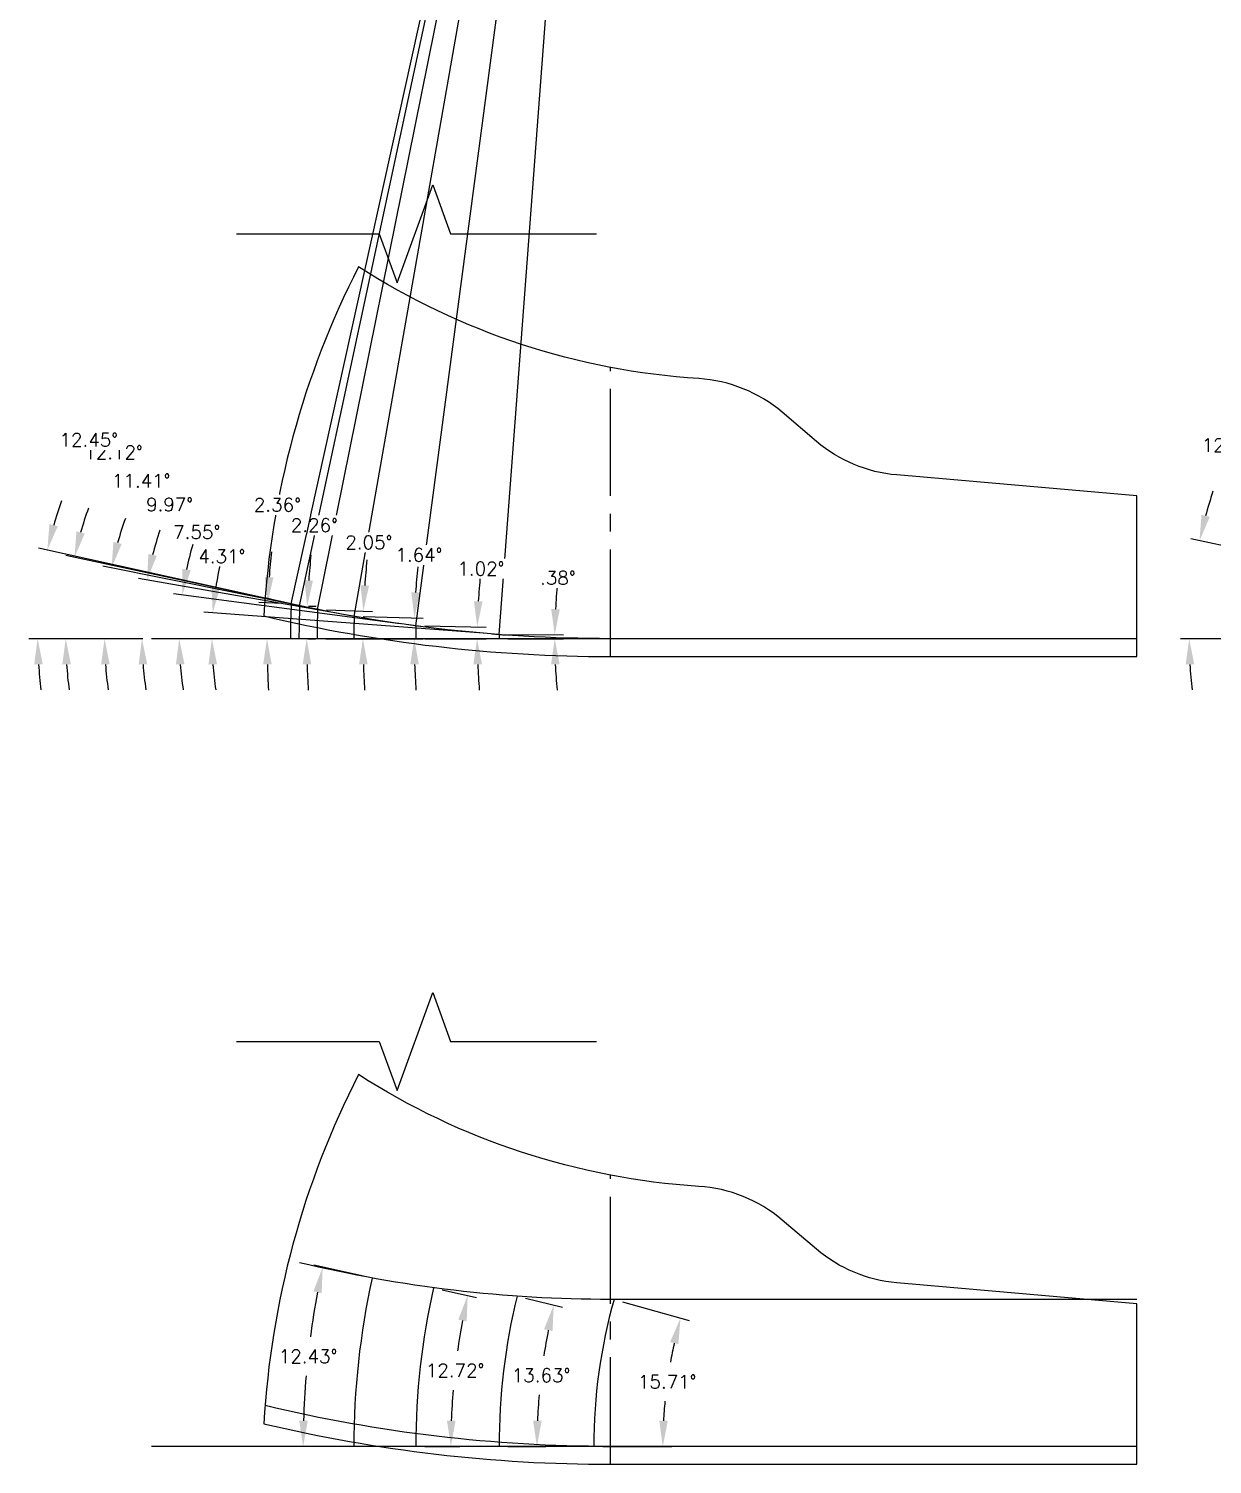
# Model space of a CAD drawing. Extents: x 34 to 150, y -20 to 22.
# Drawn here: x 99.55 to 107.84, y -20.41 to -10.35 of the extents above; entities that cross this region are included whole.
import ezdxf

# ---------------------------------------------------------------- set-up
doc = ezdxf.new("R2010")
doc.units = 0
doc.header["$MEASUREMENT"] = 0
doc.header["$PDMODE"] = 35
doc.linetypes.add('CENTER2', pattern=[1.125, 0.75, -0.125, 0.125, -0.125])
doc.layers.get('0').update_dxf_attribs({"linetype": 'CONTINUOUS'})
doc.layers.get('Defpoints').update_dxf_attribs({"color": 10, "linetype": 'CONTINUOUS'})
for name, color, linetype in [('CLine', 5, 'CENTER2'), ('Dims', 4, 'CONTINUOUS'), ('TEXT', 3, 'CONTINUOUS')]:
    doc.layers.add(name, color=color, linetype=linetype)
doc.styles.add('RomanS', font='romans')
doc.dimstyles.get("Standard").update_dxf_attribs({"dimtxt": 0.094, "dimasz": 0.18, "dimexe": 0.0625, "dimexo": 0.0625, "dimgap": 0.09, "dimtad": 0, "dimtih": 1, "dimtoh": 1, "dimdec": 4, "dimzin": 4, "dimdsep": 46, "dimtxsty": 'RomanS', "dimcen": 0.09, "dimazin": 1, "dimtfac": 1, "dimtdec": 4, "dimtofl": 0, "dimtmove": 0, "dimatfit": 1, "dimfxl": 1, "dimtfill": 1, "dimtolj": 1, "dimtzin": 0, "dimarcsym": 0})

# ---------------------------------------------------------------- blocks, each defined once
blk = doc.blocks.new('*D408')
at = {"layer": 'Defpoints', "color": 0, "transparency": 16777216}
for p in [(100.834, -14.561), (100.412, -14.621), (102.796, -14.588), (102.896, -14.595), (103.626, -14.621)]:
    blk.add_point(p, dxfattribs=at)
at = {"layer": 'Dims', "color": 0, "lineweight": -2, "transparency": 16777216}
blk.add_line((102.734, -14.583), (100.778, -14.436), dxfattribs=at)
for start, end in [(167.0968, 171.3915), (184.2947, 188.5893)]:
    blk.add_arc((103.236, -14.621), 2.402, start, end, dxfattribs=at)
at = {"layer": 'Dims', "color": 0, "transparency": 16777216}
for points in [[(100.89, -14.265), (100.831, -14.258), (100.84, -14.44)], [(100.81, -14.802), (100.87, -14.8), (100.834, -14.621)]]:
    blk.add_solid(points, dxfattribs=at)
at = {"layer": 'Dims', "color": 0, "transparency": 16777216, "insert": (100.904, -14.044), "char_height": 0.094, "attachment_point": 5, "style": 'RomanS', "bg_fill": 3, "box_fill_scale": 1.25, "bg_fill_color": 256, "bg_fill_true_color": 13158600, "bg_fill_transparency": 0}
blk.add_mtext('\\A1;4.31°', dxfattribs=at)
blk = doc.blocks.new('*D409')
at = {"layer": 'Defpoints', "color": 0, "transparency": 16777216}
for p in [(100.608, -14.518), (102.214, -14.524), (102.313, -14.538), (100.412, -14.621), (103.626, -14.621)]:
    blk.add_point(p, dxfattribs=at)
at = {"layer": 'Dims', "color": 0, "lineweight": -2, "transparency": 16777216}
blk.add_line((102.152, -14.516), (100.564, -14.306), dxfattribs=at)
for start, end in [(163.6224, 168.0373), (184.4148, 188.8297)]:
    blk.add_arc((102.942, -14.621), 2.337, start, end, dxfattribs=at)
at = {"layer": 'Dims', "color": 0, "transparency": 16777216}
for points in [[(100.686, -14.142), (100.627, -14.131), (100.626, -14.314)], [(100.582, -14.802), (100.642, -14.8), (100.605, -14.621)]]:
    blk.add_solid(points, dxfattribs=at)
at = {"layer": 'Dims', "color": 0, "transparency": 16777216, "insert": (100.728, -13.874), "char_height": 0.094, "attachment_point": 5, "style": 'RomanS', "bg_fill": 3, "box_fill_scale": 1.25, "bg_fill_color": 256, "bg_fill_true_color": 13158600, "bg_fill_transparency": 0}
blk.add_mtext('\\A1;7.55°', dxfattribs=at)
blk = doc.blocks.new('*D410')
at = {"layer": 'Defpoints', "color": 0, "transparency": 16777216}
for p in [(100.348, -14.483), (101.781, -14.456), (101.88, -14.473), (100.412, -14.621), (103.626, -14.621)]:
    blk.add_point(p, dxfattribs=at)
at = {"layer": 'Dims', "color": 0, "lineweight": -2, "transparency": 16777216}
for p, q in [((101.72, -14.445), (100.319, -14.199)), ((100.349, -14.621), (100.282, -14.621))]:
    blk.add_line(p, q, dxfattribs=at)
for start, end in [(161.354, 165.6935), (184.3395, 188.679)]:
    blk.add_arc((102.722, -14.621), 2.377, start, end, dxfattribs=at)
at = {"layer": 'Dims', "color": 0, "transparency": 16777216}
for points in [[(100.448, -14.04), (100.389, -14.027), (100.38, -14.209)], [(100.321, -14.802), (100.381, -14.8), (100.344, -14.621)]]:
    blk.add_solid(points, dxfattribs=at)
at = {"layer": 'Dims', "color": 0, "transparency": 16777216, "insert": (100.538, -13.681), "char_height": 0.094, "attachment_point": 5, "style": 'RomanS', "bg_fill": 3, "box_fill_scale": 1.25, "bg_fill_color": 256, "bg_fill_true_color": 13158600, "bg_fill_transparency": 0}
blk.add_mtext('\\A1;9.97°', dxfattribs=at)
blk = doc.blocks.new('*D411')
at = {"layer": 'Defpoints', "color": 0, "transparency": 16777216}
for p in [(100.087, -14.455), (101.525, -14.406), (101.623, -14.426), (100.412, -14.621), (103.626, -14.621)]:
    blk.add_point(p, dxfattribs=at)
at = {"layer": 'Dims', "color": 0, "lineweight": -2, "transparency": 16777216}
for p, q in [((101.464, -14.394), (100.07, -14.112)), ((100.349, -14.621), (100.019, -14.621))]:
    blk.add_line(p, q, dxfattribs=at)
for start, end in [(160.3673, 164.48), (184.1126, 188.2252)]:
    blk.add_arc((102.59, -14.621), 2.508, start, end, dxfattribs=at)
at = {"layer": 'Dims', "color": 0, "transparency": 16777216}
for points in [[(100.202, -13.957), (100.144, -13.943), (100.131, -14.125)], [(100.058, -14.802), (100.118, -14.8), (100.082, -14.621)]]:
    blk.add_solid(points, dxfattribs=at)
at = {"layer": 'Dims', "color": 0, "transparency": 16777216, "insert": (100.339, -13.514), "char_height": 0.094, "attachment_point": 5, "style": 'RomanS', "bg_fill": 3, "box_fill_scale": 1.25, "bg_fill_color": 256, "bg_fill_true_color": 13158600, "bg_fill_transparency": 0}
blk.add_mtext('\\A1;11.41°', dxfattribs=at)
blk = doc.blocks.new('*D412')
at = {"layer": 'Defpoints', "color": 0, "transparency": 16777216}
for p in [(101.4, -14.379), (99.817, -14.43), (101.498, -14.4), (100.412, -14.621), (103.626, -14.621)]:
    blk.add_point(p, dxfattribs=at)
at = {"layer": 'Dims', "color": 0, "lineweight": -2, "transparency": 16777216}
for p, q in [((101.339, -14.366), (99.81, -14.038)), ((100.349, -14.621), (99.748, -14.621))]:
    blk.add_line(p, q, dxfattribs=at)
for start, end in [(160.2856, 164.0848), (183.7992, 187.5984)]:
    blk.add_arc((102.525, -14.621), 2.715, start, end, dxfattribs=at)
at = {"layer": 'Dims', "color": 0, "transparency": 16777216}
for points in [[(99.943, -13.884), (99.885, -13.869), (99.871, -14.051)], [(99.786, -14.802), (99.846, -14.8), (99.81, -14.621)]]:
    blk.add_solid(points, dxfattribs=at)
at = {"layer": 'Dims', "color": 0, "transparency": 16777216, "insert": (100.145, -13.315), "char_height": 0.094, "attachment_point": 5, "style": 'RomanS', "bg_fill": 3, "box_fill_scale": 1.25, "bg_fill_color": 256, "bg_fill_true_color": 13158600, "bg_fill_transparency": 0}
blk.add_mtext('\\A1;12.12°', dxfattribs=at)
blk = doc.blocks.new('*D413')
at = {"layer": 'Defpoints', "color": 0, "transparency": 16777216}
for p in [(102.846, -14.591), (102.846, -14.621), (103.236, -14.612), (107.314, -14.621)]:
    blk.add_point(p, dxfattribs=at)
at = {"layer": 'Dims', "color": 0, "lineweight": -2, "transparency": 16777216}
for p, q in [((102.908, -14.592), (103.298, -14.594)), ((102.908, -14.621), (103.298, -14.621))]:
    blk.add_line(p, q, dxfattribs=at)
for start, end in [(174.5648, 177.0939), (182.5292, 185.0583)]:
    blk.add_arc((107.314, -14.621), 4.078, start, end, dxfattribs=at)
at = {"layer": 'Dims', "color": 0, "transparency": 16777216}
for points in [[(103.271, -14.415), (103.211, -14.413), (103.236, -14.594)], [(103.21, -14.801), (103.27, -14.8), (103.236, -14.621)]]:
    blk.add_solid(points, dxfattribs=at)
at = {"layer": 'Dims', "color": 0, "transparency": 16777216, "insert": (103.258, -14.195), "char_height": 0.094, "attachment_point": 5, "style": 'RomanS', "bg_fill": 3, "box_fill_scale": 1.25, "bg_fill_color": 256, "bg_fill_true_color": 13158600, "bg_fill_transparency": 0}
blk.add_mtext('\\A1;.38°', dxfattribs=at)
blk = doc.blocks.new('*D414')
at = {"layer": 'Defpoints', "color": 0, "transparency": 16777216}
for p in [(102.264, -14.531), (102.263, -14.621), (102.692, -14.593), (107.314, -14.621)]:
    blk.add_point(p, dxfattribs=at)
at = {"layer": 'Dims', "color": 0, "lineweight": -2, "transparency": 16777216}
for p, q in [((102.326, -14.532), (102.756, -14.54)), ((102.325, -14.621), (102.755, -14.621))]:
    blk.add_line(p, q, dxfattribs=at)
for start, end in [(174.5168, 176.7485), (182.2317, 184.4635)]:
    blk.add_arc((107.314, -14.621), 4.621, start, end, dxfattribs=at)
at = {"layer": 'Dims', "color": 0, "transparency": 16777216}
for points in [[(102.73, -14.36), (102.67, -14.358), (102.693, -14.539)], [(102.666, -14.801), (102.726, -14.8), (102.692, -14.621)]]:
    blk.add_solid(points, dxfattribs=at)
at = {"layer": 'Dims', "color": 0, "transparency": 16777216, "insert": (102.719, -14.13), "char_height": 0.094, "attachment_point": 5, "style": 'RomanS', "bg_fill": 3, "box_fill_scale": 1.25, "bg_fill_color": 256, "bg_fill_true_color": 13158600, "bg_fill_transparency": 0}
blk.add_mtext('\\A1;1.02°', dxfattribs=at)
blk = doc.blocks.new('*D415')
at = {"layer": 'Defpoints', "color": 0, "transparency": 16777216}
for p in [(101.831, -14.464), (102.251, -14.573), (101.828, -14.621), (107.314, -14.621)]:
    blk.add_point(p, dxfattribs=at)
at = {"layer": 'Dims', "color": 0, "lineweight": -2, "transparency": 16777216}
for p, q in [((101.893, -14.466), (102.315, -14.478)), ((101.891, -14.621), (102.313, -14.621))]:
    blk.add_line(p, q, dxfattribs=at)
for start, end in [(174.2902, 176.3272), (182.037, 184.074)]:
    blk.add_arc((107.314, -14.621), 5.063, start, end, dxfattribs=at)
at = {"layer": 'Dims', "color": 0, "transparency": 16777216}
for points in [[(102.291, -14.298), (102.231, -14.295), (102.253, -14.476)], [(102.224, -14.801), (102.284, -14.8), (102.251, -14.621)]]:
    blk.add_solid(points, dxfattribs=at)
at = {"layer": 'Dims', "color": 0, "transparency": 16777216, "insert": (102.285, -14.034), "char_height": 0.094, "attachment_point": 5, "style": 'RomanS', "bg_fill": 3, "box_fill_scale": 1.25, "bg_fill_color": 256, "bg_fill_true_color": 13158600, "bg_fill_transparency": 0}
blk.add_mtext('\\A1;1.64°', dxfattribs=at)
blk = doc.blocks.new('*D416')
at = {"layer": 'Defpoints', "color": 0, "transparency": 16777216}
for p in [(101.574, -14.416), (101.892, -14.556), (101.571, -14.621), (107.314, -14.621)]:
    blk.add_point(p, dxfattribs=at)
at = {"layer": 'Dims', "color": 0, "lineweight": -2, "transparency": 16777216}
for p, q in [((101.637, -14.418), (101.958, -14.43)), ((101.633, -14.621), (101.954, -14.621))]:
    blk.add_line(p, q, dxfattribs=at)
for start, end in [(174.1505, 176.0527), (181.9022, 183.8044)]:
    blk.add_arc((107.314, -14.621), 5.422, start, end, dxfattribs=at)
at = {"layer": 'Dims', "color": 0, "transparency": 16777216}
for points in [[(101.935, -14.249), (101.875, -14.246), (101.895, -14.427)], [(101.865, -14.801), (101.925, -14.8), (101.892, -14.621)]]:
    blk.add_solid(points, dxfattribs=at)
at = {"layer": 'Dims', "color": 0, "transparency": 16777216, "insert": (101.934, -13.946), "char_height": 0.094, "attachment_point": 5, "style": 'RomanS', "bg_fill": 3, "box_fill_scale": 1.25, "bg_fill_color": 256, "bg_fill_true_color": 13158600, "bg_fill_transparency": 0}
blk.add_mtext('\\A1;2.05°', dxfattribs=at)
blk = doc.blocks.new('*D417')
at = {"layer": 'Defpoints', "color": 0, "transparency": 16777216}
for p in [(101.449, -14.39), (101.498, -14.545), (101.444, -14.621), (107.314, -14.621)]:
    blk.add_point(p, dxfattribs=at)
at = {"layer": 'Dims', "color": 0, "lineweight": -2, "transparency": 16777216}
for p, q in [((101.511, -14.392), (101.565, -14.394)), ((101.507, -14.621), (101.56, -14.621))]:
    blk.add_line(p, q, dxfattribs=at)
for start, end in [(174.197, 175.9703), (181.7733, 183.5465)]:
    blk.add_arc((107.314, -14.621), 5.816, start, end, dxfattribs=at)
at = {"layer": 'Dims', "color": 0, "transparency": 16777216}
for points in [[(101.542, -14.214), (101.482, -14.211), (101.502, -14.392)], [(101.47, -14.801), (101.53, -14.8), (101.498, -14.621)]]:
    blk.add_solid(points, dxfattribs=at)
at = {"layer": 'Dims', "color": 0, "transparency": 16777216, "insert": (101.552, -13.826), "char_height": 0.094, "attachment_point": 5, "style": 'RomanS', "bg_fill": 3, "box_fill_scale": 1.25, "bg_fill_color": 256, "bg_fill_true_color": 13158600, "bg_fill_transparency": 0}
blk.add_mtext('\\A1;2.26°', dxfattribs=at)
blk = doc.blocks.new('*D437')
at = {"layer": 'Defpoints', "color": 0, "transparency": 16777216}
for p in [(109.859, -14.383), (107.689, -14.391), (109.957, -14.404), (108.852, -14.621), (112.067, -14.621)]:
    blk.add_point(p, dxfattribs=at)
at = {"layer": 'Dims', "color": 0, "lineweight": -2, "transparency": 16777216}
for p, q in [((109.798, -14.37), (107.692, -13.922)), ((108.79, -14.621), (107.619, -14.621))]:
    blk.add_line(p, q, dxfattribs=at)
for start, end in [(161.7264, 164.8576), (183.1312, 186.2625)]:
    blk.add_arc((110.975, -14.621), 3.294, start, end, dxfattribs=at)
at = {"layer": 'Dims', "color": 0, "transparency": 16777216}
for points in [[(107.825, -13.767), (107.767, -13.753), (107.753, -13.935)], [(107.656, -14.802), (107.716, -14.8), (107.681, -14.621)]]:
    blk.add_solid(points, dxfattribs=at)
at = {"layer": 'Dims', "color": 0, "transparency": 16777216, "insert": (107.974, -13.264), "char_height": 0.094, "attachment_point": 5, "style": 'RomanS', "bg_fill": 3, "box_fill_scale": 1.25, "bg_fill_color": 256, "bg_fill_true_color": 13158600, "bg_fill_transparency": 0}
blk.add_mtext('\\A1;12.01°', dxfattribs=at)
blk = doc.blocks.new('*D364')
at = {"layer": 'Defpoints', "color": 0, "transparency": 16777216}
for p in [(101.341, -14.366), (99.621, -14.412), (101.438, -14.388), (100.412, -14.621), (103.626, -14.621)]:
    blk.add_point(p, dxfattribs=at)
at = {"layer": 'Dims', "color": 0, "lineweight": -2, "transparency": 16777216}
for p, q in [((101.28, -14.353), (99.62, -13.986)), ((100.349, -14.621), (99.551, -14.621))]:
    blk.add_line(p, q, dxfattribs=at)
for start, end in [(160.3895, 163.9693), (183.5798, 187.1597)]:
    blk.add_arc((102.495, -14.621), 2.881, start, end, dxfattribs=at)
at = {"layer": 'Dims', "color": 0, "transparency": 16777216}
for points in [[(99.754, -13.833), (99.696, -13.818), (99.681, -14)], [(99.589, -14.802), (99.649, -14.8), (99.613, -14.621)]]:
    blk.add_solid(points, dxfattribs=at)
at = {"layer": 'Dims', "color": 0, "transparency": 16777216, "insert": (99.972, -13.228), "char_height": 0.094, "attachment_point": 5, "style": 'RomanS', "bg_fill": 3, "box_fill_scale": 1.25, "bg_fill_color": 256, "bg_fill_true_color": 13158600, "bg_fill_transparency": 0}
blk.add_mtext('\\A1;12.45°', dxfattribs=at)
blk = doc.blocks.new('*D365')
at = {"layer": 'Defpoints', "color": 0, "transparency": 16777216}
for p in [(101.389, -14.377), (101.221, -14.537), (101.384, -14.621), (107.314, -14.621)]:
    blk.add_point(p, dxfattribs=at)
at = {"layer": 'Dims', "color": 0, "lineweight": -2, "transparency": 16777216}
for p, q in [((101.327, -14.374), (101.163, -14.368)), ((101.322, -14.621), (101.157, -14.621))]:
    blk.add_line(p, q, dxfattribs=at)
for start, end in [(174.2566, 175.949), (181.6924, 183.3849)]:
    blk.add_arc((107.314, -14.621), 6.094, start, end, dxfattribs=at)
at = {"layer": 'Dims', "color": 0, "transparency": 16777216}
for points in [[(101.265, -14.192), (101.205, -14.189), (101.225, -14.37)], [(101.193, -14.801), (101.253, -14.8), (101.22, -14.621)]]:
    blk.add_solid(points, dxfattribs=at)
at = {"layer": 'Dims', "color": 0, "transparency": 16777216, "insert": (101.293, -13.683), "char_height": 0.094, "attachment_point": 5, "style": 'RomanS', "bg_fill": 3, "box_fill_scale": 1.25, "bg_fill_color": 256, "bg_fill_true_color": 13158600, "bg_fill_transparency": 0}
blk.add_mtext('\\A1;2.36°', dxfattribs=at)
blk = doc.blocks.new('*D583')
at = {"layer": 'Defpoints', "color": 0, "transparency": 16777216}
for p in [(103.651, -19.252), (104.049, -19.678), (103.509, -20.282), (107.314, -20.282)]:
    blk.add_point(p, dxfattribs=at)
at = {"layer": 'TEXT', "color": 0, "lineweight": -2, "transparency": 16777216}
for p, q in [((103.711, -19.269), (104.177, -19.4)), ((103.572, -20.282), (104.056, -20.282))]:
    blk.add_line(p, q, dxfattribs=at)
for start, end in [(167.3996, 169.7528), (174.5269, 176.8937)]:
    blk.add_arc((107.314, -20.282), 3.321, start, end, dxfattribs=at)
at = {"layer": 'TEXT', "color": 0, "transparency": 16777216}
for points in [[(104.044, -19.55), (104.102, -19.565), (104.117, -19.383)], [(104.028, -20.102), (103.968, -20.101), (103.993, -20.282)]]:
    blk.add_solid(points, dxfattribs=at)
at = {"layer": 'TEXT', "color": 0, "transparency": 16777216, "insert": (104.024, -19.828), "char_height": 0.094, "attachment_point": 5, "style": 'RomanS', "bg_fill": 3, "box_fill_scale": 1.25, "bg_fill_color": 256, "bg_fill_true_color": 13158600, "bg_fill_transparency": 0}
blk.add_mtext('\\A1;15.71°', dxfattribs=at)
blk = doc.blocks.new('*D584')
at = {"layer": 'Defpoints', "color": 0, "transparency": 16777216}
for p in [(102.972, -19.229), (103.163, -19.618), (102.846, -20.282), (107.314, -20.282)]:
    blk.add_point(p, dxfattribs=at)
at = {"layer": 'TEXT', "color": 0, "lineweight": -2, "transparency": 16777216}
for p, q in [((103.032, -19.243), (103.29, -19.306)), ((102.908, -20.282), (103.173, -20.282))]:
    blk.add_line(p, q, dxfattribs=at)
for start, end in [(168.8229, 171.2997), (175.062, 177.5461)]:
    blk.add_arc((107.314, -20.282), 4.203, start, end, dxfattribs=at)
at = {"layer": 'TEXT', "color": 0, "transparency": 16777216}
for points in [[(103.161, -19.46), (103.22, -19.473), (103.229, -19.291)], [(103.144, -20.102), (103.084, -20.101), (103.111, -20.282)]]:
    blk.add_solid(points, dxfattribs=at)
at = {"layer": 'TEXT', "color": 0, "transparency": 16777216, "insert": (103.14, -19.783), "char_height": 0.094, "attachment_point": 5, "style": 'RomanS', "bg_fill": 3, "box_fill_scale": 1.25, "bg_fill_color": 256, "bg_fill_true_color": 13158600, "bg_fill_transparency": 0}
blk.add_mtext('\\A1;13.63°', dxfattribs=at)
blk = doc.blocks.new('*D585')
at = {"layer": 'Defpoints', "color": 0, "transparency": 16777216}
for p in [(102.387, -19.169), (102.561, -19.573), (102.263, -20.282), (107.314, -20.282)]:
    blk.add_point(p, dxfattribs=at)
at = {"layer": 'TEXT', "color": 0, "lineweight": -2, "transparency": 16777216}
for p, q in [((102.448, -19.183), (102.687, -19.237)), ((102.325, -20.282), (102.571, -20.282))]:
    blk.add_line(p, q, dxfattribs=at)
for start, end in [(169.4217, 171.9914), (175.2788, 177.8538)]:
    blk.add_arc((107.314, -20.282), 4.806, start, end, dxfattribs=at)
at = {"layer": 'TEXT', "color": 0, "transparency": 16777216}
for points in [[(102.56, -19.393), (102.619, -19.405), (102.626, -19.223)], [(102.541, -20.102), (102.481, -20.101), (102.508, -20.282)]]:
    blk.add_solid(points, dxfattribs=at)
at = {"layer": 'TEXT', "color": 0, "transparency": 16777216, "insert": (102.538, -19.749), "char_height": 0.094, "attachment_point": 5, "style": 'RomanS', "bg_fill": 3, "box_fill_scale": 1.25, "bg_fill_color": 256, "bg_fill_true_color": 13158600, "bg_fill_transparency": 0}
blk.add_mtext('\\A1;12.72°', dxfattribs=at)
blk = doc.blocks.new('*D586')
at = {"layer": 'Defpoints', "color": 0, "transparency": 16777216}
for p in [(101.957, -19.101), (101.534, -19.44), (101.828, -20.282), (107.314, -20.282)]:
    blk.add_point(p, dxfattribs=at)
at = {"layer": 'TEXT', "color": 0, "lineweight": -2, "transparency": 16777216}
for p, q in [((101.896, -19.088), (101.549, -19.011)), ((101.766, -20.282), (101.411, -20.282))]:
    blk.add_line(p, q, dxfattribs=at)
for start, end in [(169.3401, 172.4333), (175.1374, 178.2342)]:
    blk.add_arc((107.314, -20.282), 5.841, start, end, dxfattribs=at)
at = {"layer": 'TEXT', "color": 0, "transparency": 16777216}
for points in [[(101.545, -19.195), (101.603, -19.207), (101.61, -19.025)], [(101.506, -20.102), (101.446, -20.101), (101.473, -20.282)]]:
    blk.add_solid(points, dxfattribs=at)
at = {"layer": 'TEXT', "color": 0, "transparency": 16777216, "insert": (101.508, -19.65), "char_height": 0.094, "attachment_point": 5, "style": 'RomanS', "bg_fill": 3, "box_fill_scale": 1.25, "bg_fill_color": 256, "bg_fill_true_color": 13158600, "bg_fill_transparency": 0}
blk.add_mtext('\\A1;12.43°', dxfattribs=at)

msp = doc.modelspace()

# ---------------------------------------------------------------- linework, layer by layer
at = {"color": 0}
for p, q in [((103.62633, -14.62088), (100.41191, -14.62088)), ((103.62633, -20.28161), (100.41191, -20.28161))]:
    msp.add_line(p, q, dxfattribs=at)
at = {"linetype": 'Continuous', "flags": 128}
for points in [[(101.00665, -11.78396), (102.00665, -11.78396), (102.13165, -12.12739), (102.38165, -11.44052), (102.50665, -11.78396), (103.52751, -11.78396)], [(101.00665, -17.44468), (102.00665, -17.44468), (102.13165, -17.78812), (102.38165, -17.10125), (102.50665, -17.44468), (103.52751, -17.44468)]]:
    msp.add_lwpolyline(points, dxfattribs=at)
at = {"color": 0, "flags": 128}
for points in [[(104.24558, -12.79824, -0.12752335), (101.86126, -12.01506, 0.10457938), (101.19849, -14.46134, 0.05839981), (103.62633, -14.74588), (107.31383, -14.74588), (107.31383, -13.62088), (105.63143, -13.47369, -0.15554789), (105.07092, -13.23942), (104.82959, -13.03429, 0.16158945)], [(104.24558, -18.45897, -0.12752335), (101.86126, -17.67578, 0.10457938), (101.19849, -20.12206, 0.05839981), (103.62633, -20.40661), (107.31383, -20.40661), (107.31383, -19.28161), (105.63143, -19.13441, -0.15554789), (105.07092, -18.90015), (104.82959, -18.69501, 0.16158945)]]:
    msp.add_lwpolyline(points, format="xyb", close=True, dxfattribs=at)
at = {"layer": 'CLine'}
for p, q in [((103.62633, -14.74588), (103.62633, -12.7197)), ((103.62633, -20.40661), (103.62633, -18.38043))]:
    msp.add_line(p, q, dxfattribs=at)
at = {"layer": 'CLine', "color": 1, "linetype": 'Continuous', "flags": 128}
for points in [[(107.31383, -14.62088), (103.62633, -14.62088, -0.0589088), (101.20692, -14.33484)], [(107.31383, -19.25161), (103.62633, -19.25161, -0.0589088), (101.44711, -18.99396, -0.0589088)], [(107.31383, -20.28161), (103.62633, -20.28161, -0.0589088), (101.20692, -19.99556)]]:
    msp.add_lwpolyline(points, format="xyb", dxfattribs=at)
at = {"layer": 'Dims'}
for p, q in [((101.4487, -14.38977), (103.62633, -4.24588)), ((101.57432, -14.41593), (103.62633, -4.24588)), ((101.83062, -14.4643), (103.62633, -4.24588)), ((102.26352, -14.53099), (103.62633, -4.24588)), ((102.84592, -14.59149), (103.62633, -4.24588)), ((101.49759, -14.40027), (101.39982, -14.37928)), ((101.62333, -14.42582), (101.5253, -14.40604)), ((101.87986, -14.47295), (101.78137, -14.45564)), ((102.31309, -14.53755), (102.21395, -14.52442)), ((102.79606, -14.58773), (102.89578, -14.59525))]:
    msp.add_line(p, q, dxfattribs=at)
for radius, start in [(5.86968, 177.743508), (5.74317, 177.954894), (5.48545, 178.364257), (5.05111, 178.980245), (4.46801, 179.623073)]:
    msp.add_arc((107.31383, -14.62088), radius, start, 180, dxfattribs=at)
at = {"layer": 'TEXT'}
for radius, start in [(5.48545, 167.574214), (5.05111, 167.275494), (4.46801, 166.369094), (3.80478, 164.293346)]:
    msp.add_arc((107.31383, -20.28161), radius, start, 180, dxfattribs=at)

# ---------------------------------------------------------------- dimensions: what is measured, and where the dimension line sits
at = {"layer": 'Dims'}
dim = msp.add_angular_dim_2l(base=(107.6894, -14.39088), line1=((112.06691, -14.62088), (108.85249, -14.62088)), line2=((109.95675, -14.40415), (109.85894, -14.38334)), dimstyle='Standard', dxfattribs=at)
dim.commit()
dim.dimension.update_dxf_attribs({"geometry": '*D437', "text_midpoint": (107.97367, -13.26431), "dimtype": 162})

# ---------------------------------------------------------------- next in the draw order: dimensions: what is measured, and where the dimension line sits
dim = msp.add_angular_dim_2l(base=(100.83435, -14.5606), line1=((103.62633, -14.62088), (100.41191, -14.62088)), line2=((102.79606, -14.58773), (102.89578, -14.59525)), dimstyle='Standard', dxfattribs=at)
dim.commit()
dim.dimension.update_dxf_attribs({"geometry": '*D408', "text_midpoint": (100.90395, -14.04377), "dimtype": 162})
at = {"layer": 'TEXT'}
dim = msp.add_angular_dim_3p(base=(104.04859, -19.67813), center=(107.31383, -20.28161), p1=(103.65112, -19.25161), p2=(103.50905, -20.28161), dimstyle='Standard', dxfattribs=at)
dim.commit()
dim.dimension.update_dxf_attribs({"geometry": '*D583', "text_midpoint": (104.02444, -19.8279)})

# ---------------------------------------------------------------- next in the draw order: dimensions: what is measured, and where the dimension line sits
at = {"layer": 'Dims'}
dim = msp.add_angular_dim_2l(base=(100.607594, -14.518308), line1=((103.626329, -14.62088), (100.411914, -14.62088)), line2=((102.313088, -14.537553), (102.213954, -14.524417)), dimstyle='Standard', dxfattribs=at)
dim.commit()
dim.dimension.update_dxf_attribs({"geometry": '*D409', "text_midpoint": (100.728, -13.873776), "dimtype": 162})
at = {"layer": 'TEXT'}
dim = msp.add_angular_dim_3p(base=(103.16339, -19.61776), center=(107.31383, -20.28161), p1=(102.97167, -19.22865), p2=(102.84582, -20.28161), dimstyle='Standard', dxfattribs=at)
dim.commit()
dim.dimension.update_dxf_attribs({"geometry": '*D584', "text_midpoint": (103.14033, -19.7828)})

# ---------------------------------------------------------------- next in the draw order: dimensions: what is measured, and where the dimension line sits
at = {"layer": 'Dims'}
dim = msp.add_angular_dim_2l(base=(100.34849, -14.48312), line1=((103.62633, -14.62088), (100.41191, -14.62088)), line2=((101.87986, -14.47295), (101.78137, -14.45564)), dimstyle='Standard', dxfattribs=at)
dim.commit()
dim.dimension.update_dxf_attribs({"geometry": '*D410', "text_midpoint": (100.53815, -13.68108), "dimtype": 162})
at = {"layer": 'TEXT'}
dim = msp.add_angular_dim_3p(base=(102.56068, -19.57268), center=(107.31383, -20.28161), p1=(102.38677, -19.16903), p2=(102.26272, -20.28161), dimstyle='Standard', dxfattribs=at)
dim.commit()
dim.dimension.update_dxf_attribs({"geometry": '*D585', "text_midpoint": (102.5377, -19.74906)})

# ---------------------------------------------------------------- next in the draw order: dimensions: what is measured, and where the dimension line sits
at = {"layer": 'Dims'}
dim = msp.add_angular_dim_2l(base=(100.08736, -14.45454), line1=((103.62633, -14.62088), (100.41191, -14.62088)), line2=((101.62333, -14.42582), (101.5253, -14.40604)), dimstyle='Standard', dxfattribs=at)
dim.commit()
dim.dimension.update_dxf_attribs({"geometry": '*D411', "text_midpoint": (100.33905, -13.51449), "dimtype": 162})
at = {"layer": 'TEXT'}
dim = msp.add_angular_dim_3p(base=(101.53415, -19.4401), center=(107.31383, -20.28161), p1=(101.95687, -19.10128), p2=(101.82838, -20.28161), dimstyle='Standard', dxfattribs=at)
dim.commit()
dim.dimension.update_dxf_attribs({"geometry": '*D586', "text_midpoint": (101.50752, -19.64952)})

# ---------------------------------------------------------------- next in the draw order: dimensions: what is measured, and where the dimension line sits
at = {"layer": 'Dims'}
dim = msp.add_angular_dim_2l(base=(99.81691, -14.42966), line1=((103.62633, -14.62088), (100.41191, -14.62088)), line2=((101.49759, -14.40027), (101.39982, -14.37928)), dimstyle='Standard', dxfattribs=at)
dim.commit()
dim.dimension.update_dxf_attribs({"geometry": '*D412', "text_midpoint": (100.14457, -13.3155), "dimtype": 162})

# ---------------------------------------------------------------- next in the draw order: dimensions: what is measured, and where the dimension line sits
dim = msp.add_angular_dim_3p(base=(103.23576, -14.61194), center=(107.31383, -14.62088), p1=(102.84592, -14.59149), p2=(102.84582, -14.62088), dimstyle='Standard', dxfattribs=at)
dim.commit()
dim.dimension.update_dxf_attribs({"geometry": '*D413', "text_midpoint": (103.25804, -14.19513), "dimtype": 165})

# ---------------------------------------------------------------- next in the draw order: dimensions: what is measured, and where the dimension line sits
dim = msp.add_angular_dim_3p(base=(102.69243, -14.59346), center=(107.31383, -14.62088), p1=(102.26352, -14.53099), p2=(102.26272, -14.62088), dimstyle='Standard', dxfattribs=at)
dim.commit()
dim.dimension.update_dxf_attribs({"geometry": '*D414', "text_midpoint": (102.71851, -14.12985), "dimtype": 165})

# ---------------------------------------------------------------- next in the draw order: dimensions: what is measured, and where the dimension line sits
dim = msp.add_angular_dim_3p(base=(102.25088, -14.5727), center=(107.31383, -14.62088), p1=(101.83062, -14.4643), p2=(101.82838, -14.62088), dimstyle='Standard', dxfattribs=at)
dim.commit()
dim.dimension.update_dxf_attribs({"geometry": '*D415', "text_midpoint": (102.28481, -14.0338), "dimtype": 165})

# ---------------------------------------------------------------- next in the draw order: dimensions: what is measured, and where the dimension line sits
dim = msp.add_angular_dim_3p(base=(101.89216, -14.55637), center=(107.31383, -14.62088), p1=(101.57432, -14.41593), p2=(101.57066, -14.62088), dimstyle='Standard', dxfattribs=at)
dim.commit()
dim.dimension.update_dxf_attribs({"geometry": '*D416', "text_midpoint": (101.93389, -13.94643), "dimtype": 165})

# ---------------------------------------------------------------- next in the draw order: dimensions: what is measured, and where the dimension line sits
dim = msp.add_angular_dim_3p(base=(101.4981, -14.54453), center=(107.31383, -14.62088), p1=(101.4487, -14.38977), p2=(101.44415, -14.62088), dimstyle='Standard', dxfattribs=at)
dim.commit()
dim.dimension.update_dxf_attribs({"geometry": '*D417', "text_midpoint": (101.55219, -13.82584), "dimtype": 165})

# ---------------------------------------------------------------- next in the draw order: linework, layer by layer
for p, q in [((101.38945, -14.37687), (103.62633, -4.24588)), ((101.34063, -14.36609), (101.43828, -14.38765))]:
    msp.add_line(p, q, dxfattribs=at)
msp.add_arc((107.31383, -14.62088), 5.9294, 177.641488, 180, dxfattribs=at)

# ---------------------------------------------------------------- next in the draw order: dimensions: what is measured, and where the dimension line sits
dim = msp.add_angular_dim_2l(base=(99.62074, -14.41234), line1=((103.62633, -14.62088), (100.41191, -14.62088)), line2=((101.34063, -14.36609), (101.43828, -14.38765)), dimstyle='Standard', dxfattribs=at)
dim.commit()
dim.dimension.update_dxf_attribs({"geometry": '*D364', "text_midpoint": (99.97244, -13.2276), "dimtype": 162})

# ---------------------------------------------------------------- next in the draw order: dimensions: what is measured, and where the dimension line sits
dim = msp.add_angular_dim_3p(base=(101.2205, -14.53727), center=(107.31383, -14.62088), p1=(101.38945, -14.37687), p2=(101.38443, -14.62088), dimstyle='Standard', dxfattribs=at)
dim.commit()
dim.dimension.update_dxf_attribs({"geometry": '*D365', "text_midpoint": (101.29261, -13.6825), "dimtype": 165})

doc.saveas('drawing.dxf')
